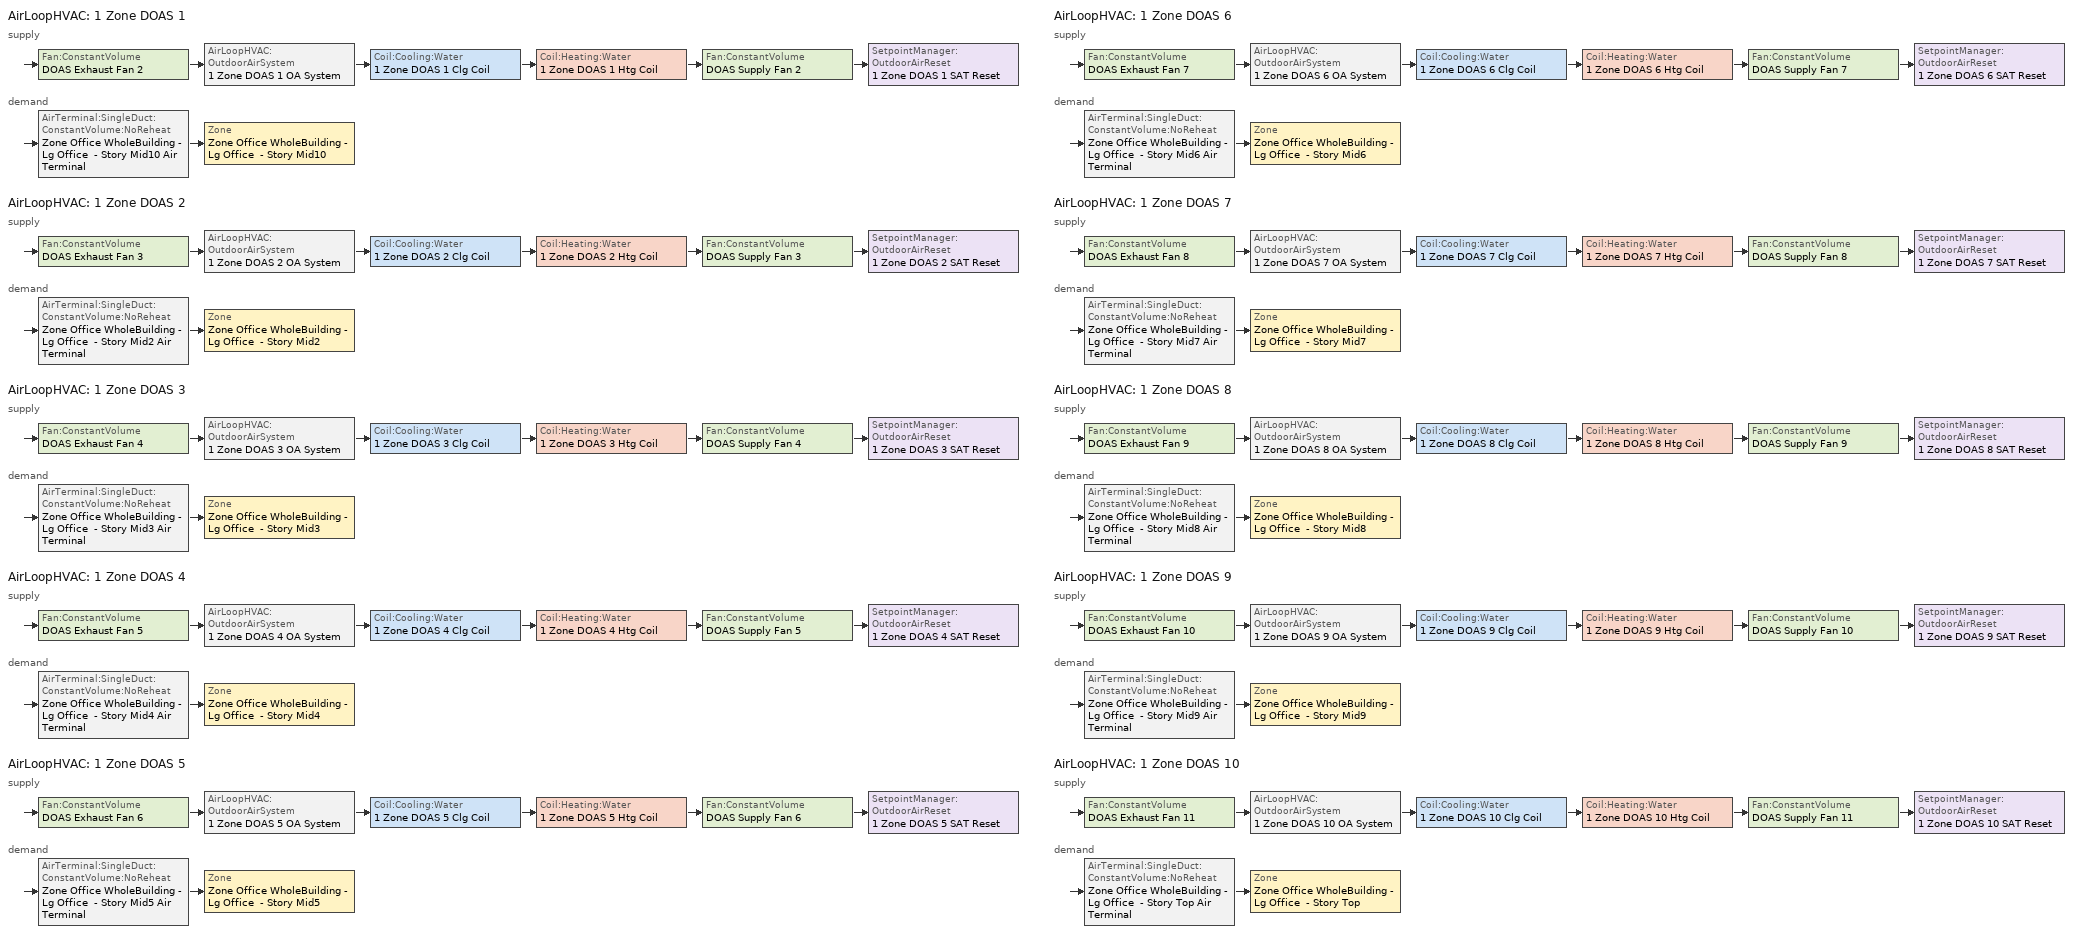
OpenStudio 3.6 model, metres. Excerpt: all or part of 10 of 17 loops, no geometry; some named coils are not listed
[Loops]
AirLoopHVAC '1 Zone DOAS 1'
 supply: Fan:ConstantVolume 'DOAS Exhaust Fan 2' > AirLoopHVAC:OutdoorAirSystem '1 Zone DOAS 1 OA System' > Coil:Cooling:Water '1 Zone DOAS 1 Clg Coil' > Coil:Heating:Water '1 Zone DOAS 1 Htg Coil' > Fan:ConstantVolume 'DOAS Supply Fan 2' > SetpointManager:OutdoorAirReset '1 Zone DOAS 1 SAT Reset'
 demand: AirTerminal:SingleDuct:ConstantVolume:NoReheat 'Zone Office WholeBuilding - Lg Office  - Story Mid10 Air Terminal' > Zone 'Zone Office WholeBuilding - Lg Office  - Story Mid10'
AirLoopHVAC '1 Zone DOAS 2'
 supply: Fan:ConstantVolume 'DOAS Exhaust Fan 3' > AirLoopHVAC:OutdoorAirSystem '1 Zone DOAS 2 OA System' > Coil:Cooling:Water '1 Zone DOAS 2 Clg Coil' > Coil:Heating:Water '1 Zone DOAS 2 Htg Coil' > Fan:ConstantVolume 'DOAS Supply Fan 3' > SetpointManager:OutdoorAirReset '1 Zone DOAS 2 SAT Reset'
 demand: AirTerminal:SingleDuct:ConstantVolume:NoReheat 'Zone Office WholeBuilding - Lg Office  - Story Mid2 Air Terminal' > Zone 'Zone Office WholeBuilding - Lg Office  - Story Mid2'
AirLoopHVAC '1 Zone DOAS 3'
 supply: Fan:ConstantVolume 'DOAS Exhaust Fan 4' > AirLoopHVAC:OutdoorAirSystem '1 Zone DOAS 3 OA System' > Coil:Cooling:Water '1 Zone DOAS 3 Clg Coil' > Coil:Heating:Water '1 Zone DOAS 3 Htg Coil' > Fan:ConstantVolume 'DOAS Supply Fan 4' > SetpointManager:OutdoorAirReset '1 Zone DOAS 3 SAT Reset'
 demand: AirTerminal:SingleDuct:ConstantVolume:NoReheat 'Zone Office WholeBuilding - Lg Office  - Story Mid3 Air Terminal' > Zone 'Zone Office WholeBuilding - Lg Office  - Story Mid3'
AirLoopHVAC '1 Zone DOAS 4'
 supply: Fan:ConstantVolume 'DOAS Exhaust Fan 5' > AirLoopHVAC:OutdoorAirSystem '1 Zone DOAS 4 OA System' > Coil:Cooling:Water '1 Zone DOAS 4 Clg Coil' > Coil:Heating:Water '1 Zone DOAS 4 Htg Coil' > Fan:ConstantVolume 'DOAS Supply Fan 5' > SetpointManager:OutdoorAirReset '1 Zone DOAS 4 SAT Reset'
 demand: AirTerminal:SingleDuct:ConstantVolume:NoReheat 'Zone Office WholeBuilding - Lg Office  - Story Mid4 Air Terminal' > Zone 'Zone Office WholeBuilding - Lg Office  - Story Mid4'
AirLoopHVAC '1 Zone DOAS 5'
 supply: Fan:ConstantVolume 'DOAS Exhaust Fan 6' > AirLoopHVAC:OutdoorAirSystem '1 Zone DOAS 5 OA System' > Coil:Cooling:Water '1 Zone DOAS 5 Clg Coil' > Coil:Heating:Water '1 Zone DOAS 5 Htg Coil' > Fan:ConstantVolume 'DOAS Supply Fan 6' > SetpointManager:OutdoorAirReset '1 Zone DOAS 5 SAT Reset'
 demand: AirTerminal:SingleDuct:ConstantVolume:NoReheat 'Zone Office WholeBuilding - Lg Office  - Story Mid5 Air Terminal' > Zone 'Zone Office WholeBuilding - Lg Office  - Story Mid5'
AirLoopHVAC '1 Zone DOAS 6'
 supply: Fan:ConstantVolume 'DOAS Exhaust Fan 7' > AirLoopHVAC:OutdoorAirSystem '1 Zone DOAS 6 OA System' > Coil:Cooling:Water '1 Zone DOAS 6 Clg Coil' > Coil:Heating:Water '1 Zone DOAS 6 Htg Coil' > Fan:ConstantVolume 'DOAS Supply Fan 7' > SetpointManager:OutdoorAirReset '1 Zone DOAS 6 SAT Reset'
 demand: AirTerminal:SingleDuct:ConstantVolume:NoReheat 'Zone Office WholeBuilding - Lg Office  - Story Mid6 Air Terminal' > Zone 'Zone Office WholeBuilding - Lg Office  - Story Mid6'
AirLoopHVAC '1 Zone DOAS 7'
 supply: Fan:ConstantVolume 'DOAS Exhaust Fan 8' > AirLoopHVAC:OutdoorAirSystem '1 Zone DOAS 7 OA System' > Coil:Cooling:Water '1 Zone DOAS 7 Clg Coil' > Coil:Heating:Water '1 Zone DOAS 7 Htg Coil' > Fan:ConstantVolume 'DOAS Supply Fan 8' > SetpointManager:OutdoorAirReset '1 Zone DOAS 7 SAT Reset'
 demand: AirTerminal:SingleDuct:ConstantVolume:NoReheat 'Zone Office WholeBuilding - Lg Office  - Story Mid7 Air Terminal' > Zone 'Zone Office WholeBuilding - Lg Office  - Story Mid7'
AirLoopHVAC '1 Zone DOAS 8'
 supply: Fan:ConstantVolume 'DOAS Exhaust Fan 9' > AirLoopHVAC:OutdoorAirSystem '1 Zone DOAS 8 OA System' > Coil:Cooling:Water '1 Zone DOAS 8 Clg Coil' > Coil:Heating:Water '1 Zone DOAS 8 Htg Coil' > Fan:ConstantVolume 'DOAS Supply Fan 9' > SetpointManager:OutdoorAirReset '1 Zone DOAS 8 SAT Reset'
 demand: AirTerminal:SingleDuct:ConstantVolume:NoReheat 'Zone Office WholeBuilding - Lg Office  - Story Mid8 Air Terminal' > Zone 'Zone Office WholeBuilding - Lg Office  - Story Mid8'
AirLoopHVAC '1 Zone DOAS 9'
 supply: Fan:ConstantVolume 'DOAS Exhaust Fan 10' > AirLoopHVAC:OutdoorAirSystem '1 Zone DOAS 9 OA System' > Coil:Cooling:Water '1 Zone DOAS 9 Clg Coil' > Coil:Heating:Water '1 Zone DOAS 9 Htg Coil' > Fan:ConstantVolume 'DOAS Supply Fan 10' > SetpointManager:OutdoorAirReset '1 Zone DOAS 9 SAT Reset'
 demand: AirTerminal:SingleDuct:ConstantVolume:NoReheat 'Zone Office WholeBuilding - Lg Office  - Story Mid9 Air Terminal' > Zone 'Zone Office WholeBuilding - Lg Office  - Story Mid9'
AirLoopHVAC '1 Zone DOAS 10'
 supply: Fan:ConstantVolume 'DOAS Exhaust Fan 11' > AirLoopHVAC:OutdoorAirSystem '1 Zone DOAS 10 OA System' > Coil:Cooling:Water '1 Zone DOAS 10 Clg Coil' > Coil:Heating:Water '1 Zone DOAS 10 Htg Coil' > Fan:ConstantVolume 'DOAS Supply Fan 11' > SetpointManager:OutdoorAirReset '1 Zone DOAS 10 SAT Reset'
 demand: AirTerminal:SingleDuct:ConstantVolume:NoReheat 'Zone Office WholeBuilding - Lg Office  - Story Top Air Terminal' > Zone 'Zone Office WholeBuilding - Lg Office  - Story Top'
[Sizing:Zone] Zone Cooling Design Supply Air Temperature Input Method=SupplyAirTemperature; Zone Cooling Design Supply Air Temperature {C}=14; Zone Cooling Design Supply Air Temperature Difference {deltaC}=11.11; Zone Heating Design Supply Air Temperature Input Method=SupplyAirTemperature; Zone Heating Design Supply Air Temperature {C}=40; Zone Heating Design Supply Air Temperature Difference {deltaC}=11.11; Zone Cooling Design Supply Air Humidity Ratio {kg-H2O/kg-air}=0.0085; Zone Heating Design Supply Air Humidity Ratio {kg-H2O/kg-air}=0.008; Cooling Design Air Flow Method=DesignDay; Heating Design Air Flow Method=DesignDay; Account for Dedicated Outdoor Air System=Yes; Dedicated Outdoor Air System Control Strategy=NeutralSupplyAir; Dedicated Outdoor Air Low Setpoint Temperature for Design {C}=15.556; Dedicated Outdoor Air High Setpoint Temperature for Design {C}=21.111; Zone Load Sizing Method=Sensible Load Only No Latent Load; Zone Latent Cooling Design Supply Air Humidity Ratio Input Method=HumidityRatioDifference; Zone Cooling Design Supply Air Humidity Ratio Difference {kgWater/kgDryAir}=0.005; Zone Latent Heating Design Supply Air Humidity Ratio Input Method=HumidityRatioDifference; Zone Humidification Design Supply Air Humidity Ratio Difference {kgWater/kgDryAir}=0.005
Zone Office WholeBuilding - Lg Office  - Story Mid2; Zone Office WholeBuilding - Lg Office  - Story Mid3; Zone Office WholeBuilding - Lg Office  - Story Mid4; Zone Office WholeBuilding - Lg Office  - Story Mid5; Zone Office WholeBuilding - Lg Office  - Story Mid6; Zone Office WholeBuilding - Lg Office  - Story Mid7; Zone Office WholeBuilding - Lg Office  - Story Mid8; Zone Office WholeBuilding - Lg Office  - Story Mid9; Zone Office WholeBuilding - Lg Office  - Story Mid10; Zone Office WholeBuilding - Lg Office  - Story Top
[Zone equipment]
Zone Office WholeBuilding - Lg Office  - Story Mid2: Zone Office WholeBuilding - Lg Office  - Story Mid2 Air Terminal, Zone Office WholeBuilding - Lg Office  - Story Mid2 WSHP
Zone Office WholeBuilding - Lg Office  - Story Mid3: Zone Office WholeBuilding - Lg Office  - Story Mid3 Air Terminal, Zone Office WholeBuilding - Lg Office  - Story Mid3 WSHP
Zone Office WholeBuilding - Lg Office  - Story Mid4: Zone Office WholeBuilding - Lg Office  - Story Mid4 Air Terminal, Zone Office WholeBuilding - Lg Office  - Story Mid4 WSHP
Zone Office WholeBuilding - Lg Office  - Story Mid5: Zone Office WholeBuilding - Lg Office  - Story Mid5 Air Terminal, Zone Office WholeBuilding - Lg Office  - Story Mid5 WSHP
Zone Office WholeBuilding - Lg Office  - Story Mid6: Zone Office WholeBuilding - Lg Office  - Story Mid6 Air Terminal, Zone Office WholeBuilding - Lg Office  - Story Mid6 WSHP
Zone Office WholeBuilding - Lg Office  - Story Mid7: Zone Office WholeBuilding - Lg Office  - Story Mid7 Air Terminal, Zone Office WholeBuilding - Lg Office  - Story Mid7 WSHP
Zone Office WholeBuilding - Lg Office  - Story Mid8: Zone Office WholeBuilding - Lg Office  - Story Mid8 Air Terminal, Zone Office WholeBuilding - Lg Office  - Story Mid8 WSHP
Zone Office WholeBuilding - Lg Office  - Story Mid9: Zone Office WholeBuilding - Lg Office  - Story Mid9 Air Terminal, Zone Office WholeBuilding - Lg Office  - Story Mid9 WSHP
Zone Office WholeBuilding - Lg Office  - Story Mid10: Zone Office WholeBuilding - Lg Office  - Story Mid10 Air Terminal, Zone Office WholeBuilding - Lg Office  - Story Mid10 WSHP
Zone Office WholeBuilding - Lg Office  - Story Top: Zone Office WholeBuilding - Lg Office  - Story Top Air Terminal, Zone Office WholeBuilding - Lg Office  - Story Top WSHP
[AirLoopHVAC] Design Supply Air Flow Rate {m3/s}=0.0039329; Design Return Air Flow Fraction of Supply Air Flow=1
Name | Availability Schedule
1 Zone DOAS 1 | 1 Zone DOAS 1 Occ Sch
1 Zone DOAS 2 | 1 Zone DOAS 2 Occ Sch
1 Zone DOAS 3 | 1 Zone DOAS 3 Occ Sch
1 Zone DOAS 4 | 1 Zone DOAS 4 Occ Sch
1 Zone DOAS 5 | 1 Zone DOAS 5 Occ Sch
1 Zone DOAS 6 | 1 Zone DOAS 6 Occ Sch
1 Zone DOAS 7 | 1 Zone DOAS 7 Occ Sch
1 Zone DOAS 8 | 1 Zone DOAS 8 Occ Sch
1 Zone DOAS 9 | 1 Zone DOAS 9 Occ Sch
1 Zone DOAS 10 | 1 Zone DOAS 10 Occ Sch
[Sizing:System] Type of Load to Size On=VentilationRequirement; Design Outdoor Air Flow Rate {m3/s}=0.0039329; Central Heating Maximum System Air Flow Ratio=1; Preheat Design Temperature {C}=7; Preheat Design Humidity Ratio {kg-H2O/kg-Air}=0.008; Precool Design Temperature {C}=12.8; Precool Design Humidity Ratio {kg-H2O/kg-Air}=0.008; Central Cooling Design Supply Air Temperature {C}=15.5556; Central Heating Design Supply Air Temperature {C}=21.1111; Sizing Option=Coincident; 100% Outdoor Air in Cooling=Yes; 100% Outdoor Air in Heating=Yes; Central Cooling Design Supply Air Humidity Ratio {kg-H2O/kg-Air}=0.0085; System Outdoor Air Method=ZoneSum; Zone Maximum Outdoor Air Fraction=1; Cooling Supply Air Flow Rate Per Floor Area {m3/s-m2}=0.00996765; Cooling Fraction of Autosized Cooling Supply Air Flow Rate=1; Cooling Supply Air Flow Rate Per Unit Cooling Capacity {m3/s-W}=3.94755e-05; Heating Supply Air Flow Rate Per Floor Area {m3/s-m2}=0.00996765; Heating Fraction of Autosized Heating Supply Air Flow Rate=1; Heating Fraction of Autosized Cooling Supply Air Flow Rate=1; Heating Supply Air Flow Rate Per Unit Heating Capacity {m3/s-W}=3.15882e-05; Cooling Design Capacity Method=CoolingDesignCapacity; Cooling Design Capacity Per Floor Area {W/m2}=234.7; Fraction of Autosized Cooling Design Capacity=1; Heating Design Capacity Method=HeatingDesignCapacity; Heating Design Capacity {W}=118.67; Heating Design Capacity Per Floor Area {W/m2}=157; Fraction of Autosized Heating Design Capacity=1; Central Cooling Capacity Control Method=OnOff; Occupant Diversity=1
Name | Cooling Design Capacity {W}
1 Zone DOAS 1; 1 Zone DOAS 2; 1 Zone DOAS 3; 1 Zone DOAS 4; 1 Zone DOAS 5; 1 Zone DOAS 6; 1 Zone DOAS 7; 1 Zone DOAS 8; 1 Zone DOAS 9 | 95.61
1 Zone DOAS 10 | 96.63
[Fan:ConstantVolume] Availability Schedule=Always On Discrete; Fan Total Efficiency=0.53625; Pressure Rise {Pa}=622.722; Maximum Flow Rate {m3/s}=0.0039329; Motor Efficiency=0.825; Motor In Airstream Fraction=1
DOAS Supply Fan 2; DOAS Exhaust Fan 2; DOAS Supply Fan 3; DOAS Exhaust Fan 3; DOAS Supply Fan 4; DOAS Exhaust Fan 4; DOAS Supply Fan 5; DOAS Exhaust Fan 5; DOAS Supply Fan 6; DOAS Exhaust Fan 6; DOAS Supply Fan 7; DOAS Exhaust Fan 7; DOAS Supply Fan 8; DOAS Exhaust Fan 8; DOAS Supply Fan 9; DOAS Exhaust Fan 9; DOAS Supply Fan 10; DOAS Exhaust Fan 10; DOAS Supply Fan 11; DOAS Exhaust Fan 11
[Controller:OutdoorAir] Minimum Outdoor Air Flow Rate {m3/s}=0.0039329; Maximum Outdoor Air Flow Rate {m3/s}=0.0039329; Economizer Control Type=NoEconomizer; Economizer Control Action Type=ModulateFlow; Economizer Maximum Limit Dry-Bulb Temperature {C}=12.7778; Lockout Type=LockoutWithHeating; Minimum Limit Type=FixedMinimum; Minimum Outdoor Air Schedule=Always On Discrete; Minimum Fraction of Outdoor Air Schedule=Always On Discrete; High Humidity Control=No; Heat Recovery Bypass Control Type=BypassWhenWithinEconomizerLimits
Name | Controller Mechanical Ventilation
1 Zone DOAS 1 Outdoor Air Controller | 1 Zone DOAS 1 Mechanical Ventilation Controller
1 Zone DOAS 2 Outdoor Air Controller | 1 Zone DOAS 2 Mechanical Ventilation Controller
1 Zone DOAS 3 Outdoor Air Controller | 1 Zone DOAS 3 Mechanical Ventilation Controller
1 Zone DOAS 4 Outdoor Air Controller | 1 Zone DOAS 4 Mechanical Ventilation Controller
1 Zone DOAS 5 Outdoor Air Controller | 1 Zone DOAS 5 Mechanical Ventilation Controller
1 Zone DOAS 6 Outdoor Air Controller | 1 Zone DOAS 6 Mechanical Ventilation Controller
1 Zone DOAS 7 Outdoor Air Controller | 1 Zone DOAS 7 Mechanical Ventilation Controller
1 Zone DOAS 8 Outdoor Air Controller | 1 Zone DOAS 8 Mechanical Ventilation Controller
1 Zone DOAS 9 Outdoor Air Controller | 1 Zone DOAS 9 Mechanical Ventilation Controller
1 Zone DOAS 10 Outdoor Air Controller | 1 Zone DOAS 10 Mechanical Ventilation Controller
[Controller:MechanicalVentilation] Availability Schedule=Always On Discrete; System Outdoor Air Method=ZoneSum
1 Zone DOAS 1 Mechanical Ventilation Controller; 1 Zone DOAS 2 Mechanical Ventilation Controller; 1 Zone DOAS 3 Mechanical Ventilation Controller; 1 Zone DOAS 4 Mechanical Ventilation Controller; 1 Zone DOAS 5 Mechanical Ventilation Controller; 1 Zone DOAS 6 Mechanical Ventilation Controller; 1 Zone DOAS 7 Mechanical Ventilation Controller; 1 Zone DOAS 8 Mechanical Ventilation Controller; 1 Zone DOAS 9 Mechanical Ventilation Controller; 1 Zone DOAS 10 Mechanical Ventilation Controller
[AirLoopHVAC:OutdoorAirSystem]
Name | Controller
1 Zone DOAS 1 OA System | 1 Zone DOAS 1 Outdoor Air Controller
1 Zone DOAS 2 OA System | 1 Zone DOAS 2 Outdoor Air Controller
1 Zone DOAS 3 OA System | 1 Zone DOAS 3 Outdoor Air Controller
1 Zone DOAS 4 OA System | 1 Zone DOAS 4 Outdoor Air Controller
1 Zone DOAS 5 OA System | 1 Zone DOAS 5 Outdoor Air Controller
1 Zone DOAS 6 OA System | 1 Zone DOAS 6 Outdoor Air Controller
1 Zone DOAS 7 OA System | 1 Zone DOAS 7 Outdoor Air Controller
1 Zone DOAS 8 OA System | 1 Zone DOAS 8 Outdoor Air Controller
1 Zone DOAS 9 OA System | 1 Zone DOAS 9 Outdoor Air Controller
1 Zone DOAS 10 OA System | 1 Zone DOAS 10 Outdoor Air Controller
[SetpointManager:OutdoorAirReset] Control Variable=Temperature; Setpoint at Outdoor Low Temperature {C}=21.1111; Outdoor Low Temperature {C}=12.7778; Setpoint at Outdoor High Temperature {C}=15.5556; Outdoor High Temperature {C}=21.1111
Name | Setpoint Node or NodeList
1 Zone DOAS 1 SAT Reset | 1 Zone DOAS 1 Supply Outlet Node
1 Zone DOAS 2 SAT Reset | 1 Zone DOAS 2 Supply Outlet Node
1 Zone DOAS 3 SAT Reset | 1 Zone DOAS 3 Supply Outlet Node
1 Zone DOAS 4 SAT Reset | 1 Zone DOAS 4 Supply Outlet Node
1 Zone DOAS 5 SAT Reset | 1 Zone DOAS 5 Supply Outlet Node
1 Zone DOAS 6 SAT Reset | 1 Zone DOAS 6 Supply Outlet Node
1 Zone DOAS 7 SAT Reset | 1 Zone DOAS 7 Supply Outlet Node
1 Zone DOAS 8 SAT Reset | 1 Zone DOAS 8 Supply Outlet Node
1 Zone DOAS 9 SAT Reset | 1 Zone DOAS 9 Supply Outlet Node
1 Zone DOAS 10 SAT Reset | 1 Zone DOAS 10 Supply Outlet Node
[AirTerminal:SingleDuct:ConstantVolume:NoReheat] Availability Schedule=Always On Discrete; Maximum Air Flow Rate {m3/s}=0.0039329
Zone Office WholeBuilding - Lg Office  - Story Mid10 Air Terminal; Zone Office WholeBuilding - Lg Office  - Story Mid2 Air Terminal; Zone Office WholeBuilding - Lg Office  - Story Mid3 Air Terminal; Zone Office WholeBuilding - Lg Office  - Story Mid4 Air Terminal; Zone Office WholeBuilding - Lg Office  - Story Mid5 Air Terminal; Zone Office WholeBuilding - Lg Office  - Story Mid6 Air Terminal; Zone Office WholeBuilding - Lg Office  - Story Mid7 Air Terminal; Zone Office WholeBuilding - Lg Office  - Story Mid8 Air Terminal; Zone Office WholeBuilding - Lg Office  - Story Mid9 Air Terminal; Zone Office WholeBuilding - Lg Office  - Story Top Air Terminal
[Schedule:Ruleset]
Name | Default Day Schedule | Summer Design Day Schedule | Winter Design Day Schedule
1 Zone DOAS 1 Occ Sch | 1 Zone DOAS 1 Occ Sch Default | 1 Zone DOAS 1 Occ Sch Summer Design Day | 1 Zone DOAS 1 Occ Sch Winter Design Day
1 Zone DOAS 10 Occ Sch | 1 Zone DOAS 10 Occ Sch Default | 1 Zone DOAS 10 Occ Sch Summer Design Day | 1 Zone DOAS 10 Occ Sch Winter Design Day
1 Zone DOAS 2 Occ Sch | 1 Zone DOAS 2 Occ Sch Default | 1 Zone DOAS 2 Occ Sch Summer Design Day | 1 Zone DOAS 2 Occ Sch Winter Design Day
1 Zone DOAS 3 Occ Sch | 1 Zone DOAS 3 Occ Sch Default | 1 Zone DOAS 3 Occ Sch Summer Design Day | 1 Zone DOAS 3 Occ Sch Winter Design Day
1 Zone DOAS 4 Occ Sch | 1 Zone DOAS 4 Occ Sch Default | 1 Zone DOAS 4 Occ Sch Summer Design Day | 1 Zone DOAS 4 Occ Sch Winter Design Day
1 Zone DOAS 5 Occ Sch | 1 Zone DOAS 5 Occ Sch Default | 1 Zone DOAS 5 Occ Sch Summer Design Day | 1 Zone DOAS 5 Occ Sch Winter Design Day
1 Zone DOAS 6 Occ Sch | 1 Zone DOAS 6 Occ Sch Default | 1 Zone DOAS 6 Occ Sch Summer Design Day | 1 Zone DOAS 6 Occ Sch Winter Design Day
1 Zone DOAS 7 Occ Sch | 1 Zone DOAS 7 Occ Sch Default | 1 Zone DOAS 7 Occ Sch Summer Design Day | 1 Zone DOAS 7 Occ Sch Winter Design Day
1 Zone DOAS 8 Occ Sch | 1 Zone DOAS 8 Occ Sch Default | 1 Zone DOAS 8 Occ Sch Summer Design Day | 1 Zone DOAS 8 Occ Sch Winter Design Day
1 Zone DOAS 9 Occ Sch | 1 Zone DOAS 9 Occ Sch Default | 1 Zone DOAS 9 Occ Sch Summer Design Day | 1 Zone DOAS 9 Occ Sch Winter Design Day
[Schedule:Day]
1 Zone DOAS 1 Occ Sch Default; 1 Zone DOAS 10 Occ Sch Default; 1 Zone DOAS 2 Occ Sch Default; 1 Zone DOAS 3 Occ Sch Default; 1 Zone DOAS 4 Occ Sch Default; 1 Zone DOAS 5 Occ Sch Default; 1 Zone DOAS 6 Occ Sch Default; 1 Zone DOAS 7 Occ Sch Default; 1 Zone DOAS 8 Occ Sch Default; 1 Zone DOAS 9 Occ Sch Default: 5, 20, 0, 20, 10, 1, 24, 0, 0
1 Zone DOAS 1 Occ Sch Winter Design Day; 1 Zone DOAS 1 Occ Sch Summer Design Day; 1 Zone DOAS 10 Occ Sch Winter Design Day; 1 Zone DOAS 10 Occ Sch Summer Design Day; 1 Zone DOAS 2 Occ Sch Winter Design Day; 1 Zone DOAS 2 Occ Sch Summer Design Day; 1 Zone DOAS 3 Occ Sch Winter Design Day; 1 Zone DOAS 3 Occ Sch Summer Design Day; 1 Zone DOAS 4 Occ Sch Winter Design Day; 1 Zone DOAS 4 Occ Sch Summer Design Day; 1 Zone DOAS 5 Occ Sch Winter Design Day; 1 Zone DOAS 5 Occ Sch Summer Design Day; 1 Zone DOAS 6 Occ Sch Winter Design Day; 1 Zone DOAS 6 Occ Sch Summer Design Day; 1 Zone DOAS 7 Occ Sch Winter Design Day; 1 Zone DOAS 7 Occ Sch Summer Design Day; 1 Zone DOAS 8 Occ Sch Winter Design Day; 1 Zone DOAS 8 Occ Sch Summer Design Day; 1 Zone DOAS 9 Occ Sch Winter Design Day; 1 Zone DOAS 9 Occ Sch Summer Design Day: 24, 0, 1
1 Zone DOAS 1 Occ Sch Saturday; 1 Zone DOAS 10 Occ Sch Saturday; 1 Zone DOAS 2 Occ Sch Saturday; 1 Zone DOAS 3 Occ Sch Saturday; 1 Zone DOAS 4 Occ Sch Saturday; 1 Zone DOAS 5 Occ Sch Saturday; 1 Zone DOAS 6 Occ Sch Saturday; 1 Zone DOAS 7 Occ Sch Saturday; 1 Zone DOAS 8 Occ Sch Saturday; 1 Zone DOAS 9 Occ Sch Saturday: 4, 10, 0, 22, 55, 1, 24, 0, 0
1 Zone DOAS 1 Occ Sch Sunday; 1 Zone DOAS 10 Occ Sch Sunday; 1 Zone DOAS 2 Occ Sch Sunday; 1 Zone DOAS 3 Occ Sch Sunday; 1 Zone DOAS 4 Occ Sch Sunday; 1 Zone DOAS 5 Occ Sch Sunday; 1 Zone DOAS 6 Occ Sch Sunday; 1 Zone DOAS 7 Occ Sch Sunday; 1 Zone DOAS 8 Occ Sch Sunday; 1 Zone DOAS 9 Occ Sch Sunday: 24, 0, 0
[Schedule:Rule] Date Specification Type=DateRange; Start Month=1; Start Day=1; End Month=12; End Day=31
Name | Schedule Ruleset | Rule Order | Day Schedule | Apply Saturday | Apply Sunday
1 Zone DOAS 1 Occ Sch Saturday Rule | 1 Zone DOAS 1 Occ Sch | 1 | 1 Zone DOAS 1 Occ Sch Saturday | Yes
1 Zone DOAS 1 Occ Sch Sunday Rule | 1 Zone DOAS 1 Occ Sch | 0 | 1 Zone DOAS 1 Occ Sch Sunday |  | Yes
1 Zone DOAS 10 Occ Sch Saturday Rule | 1 Zone DOAS 10 Occ Sch | 1 | 1 Zone DOAS 10 Occ Sch Saturday | Yes
1 Zone DOAS 10 Occ Sch Sunday Rule | 1 Zone DOAS 10 Occ Sch | 0 | 1 Zone DOAS 10 Occ Sch Sunday |  | Yes
1 Zone DOAS 2 Occ Sch Saturday Rule | 1 Zone DOAS 2 Occ Sch | 1 | 1 Zone DOAS 2 Occ Sch Saturday | Yes
1 Zone DOAS 2 Occ Sch Sunday Rule | 1 Zone DOAS 2 Occ Sch | 0 | 1 Zone DOAS 2 Occ Sch Sunday |  | Yes
1 Zone DOAS 3 Occ Sch Saturday Rule | 1 Zone DOAS 3 Occ Sch | 1 | 1 Zone DOAS 3 Occ Sch Saturday | Yes
1 Zone DOAS 3 Occ Sch Sunday Rule | 1 Zone DOAS 3 Occ Sch | 0 | 1 Zone DOAS 3 Occ Sch Sunday |  | Yes
1 Zone DOAS 4 Occ Sch Saturday Rule | 1 Zone DOAS 4 Occ Sch | 1 | 1 Zone DOAS 4 Occ Sch Saturday | Yes
1 Zone DOAS 4 Occ Sch Sunday Rule | 1 Zone DOAS 4 Occ Sch | 0 | 1 Zone DOAS 4 Occ Sch Sunday |  | Yes
1 Zone DOAS 5 Occ Sch Saturday Rule | 1 Zone DOAS 5 Occ Sch | 1 | 1 Zone DOAS 5 Occ Sch Saturday | Yes
1 Zone DOAS 5 Occ Sch Sunday Rule | 1 Zone DOAS 5 Occ Sch | 0 | 1 Zone DOAS 5 Occ Sch Sunday |  | Yes
1 Zone DOAS 6 Occ Sch Saturday Rule | 1 Zone DOAS 6 Occ Sch | 1 | 1 Zone DOAS 6 Occ Sch Saturday | Yes
1 Zone DOAS 6 Occ Sch Sunday Rule | 1 Zone DOAS 6 Occ Sch | 0 | 1 Zone DOAS 6 Occ Sch Sunday |  | Yes
1 Zone DOAS 7 Occ Sch Saturday Rule | 1 Zone DOAS 7 Occ Sch | 1 | 1 Zone DOAS 7 Occ Sch Saturday | Yes
1 Zone DOAS 7 Occ Sch Sunday Rule | 1 Zone DOAS 7 Occ Sch | 0 | 1 Zone DOAS 7 Occ Sch Sunday |  | Yes
1 Zone DOAS 8 Occ Sch Saturday Rule | 1 Zone DOAS 8 Occ Sch | 1 | 1 Zone DOAS 8 Occ Sch Saturday | Yes
1 Zone DOAS 8 Occ Sch Sunday Rule | 1 Zone DOAS 8 Occ Sch | 0 | 1 Zone DOAS 8 Occ Sch Sunday |  | Yes
1 Zone DOAS 9 Occ Sch Saturday Rule | 1 Zone DOAS 9 Occ Sch | 1 | 1 Zone DOAS 9 Occ Sch Saturday | Yes
1 Zone DOAS 9 Occ Sch Sunday Rule | 1 Zone DOAS 9 Occ Sch | 0 | 1 Zone DOAS 9 Occ Sch Sunday |  | Yes
[Schedule:Constant]
Always On Discrete: Value=1
